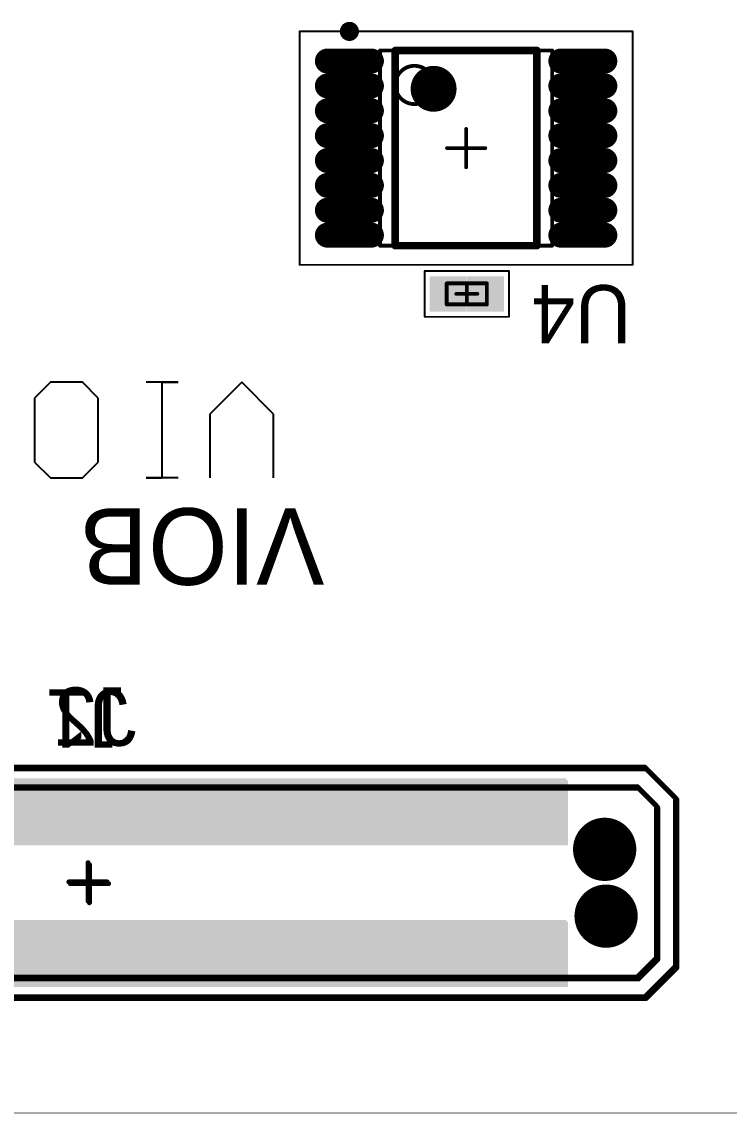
# Model space of a CAD drawing. Header units: millimetres. Extents: x -6 to 100, y 0 to 100.
# Drawn here: x 48.28 to 66.77, y 0 to 28.52 of the extents above; entities that cross this region are included whole.
import ezdxf

# ---------------------------------------------------------------- set-up
doc = ezdxf.new("R2010")
doc.units = ezdxf.units.MM
for name, color, linetype in [('BottomLayer', 5, 'Continuous'), ('BottomOverlay', 54, 'Continuous'), ('BottomPaste', 16, 'Continuous'), ('BottomSolder', 6, 'Continuous'), ('Mechanical1', 6, 'Continuous'), ('Mechanical13', 56, 'Continuous'), ('Mechanical15', 56, 'Continuous'), ('MultiLayer', 9, 'Continuous'), ('PadHoleLayer', 156, 'Continuous'), ('TopLayer', 1, 'Continuous'), ('TopOverlay', 2, 'Continuous'), ('TopPaste', 8, 'Continuous'), ('TopSolder', 216, 'Continuous')]:
    doc.layers.add(name, color=color, linetype=linetype)

# ---------------------------------------------------------------- blocks, each defined once
blk = doc.blocks.new('TSOP65P640X120_16M_4')
at = {"layer": 'Mechanical13', "const_width": 0.1}
for points in [[(-2.25, -2.55), (-2.25, 2.55)], [(-2.25, 2.55), (2.25, 2.55)], [(2.25, -2.55), (2.25, 2.55)], [(-2.25, -2.55), (2.25, -2.55)]]:
    blk.add_lwpolyline(points, dxfattribs=at)
at = {"layer": 'Mechanical13'}
for points, const_width in [([(-2.275, 2.55, 1), (-2.225, 2.55, 1)], 0.05), ([(-2.275, 2.55, 1), (-2.225, 2.55, 1)], 0.05), ([(2.225, 2.55, 1), (2.275, 2.55, 1)], 0.05), ([(2.225, 2.55, 1), (2.275, 2.55, 1)], 0.05), ([(-0.85, 1.65, 1), (-1.85, 1.65, 1)], 0.1), ([(-1.875, 1.65, 1), (-1.825, 1.65, 1)], 0.05), ([(-0.875, 1.65, 1), (-0.825, 1.65, 1)], 0.05), ([(-2.275, -2.55, 1), (-2.225, -2.55, 1)], 0.05), ([(-2.275, -2.55, 1), (-2.225, -2.55, 1)], 0.05), ([(2.225, -2.55, 1), (2.275, -2.55, 1)], 0.05), ([(2.225, -2.55, 1), (2.275, -2.55, 1)], 0.05)]:
    blk.add_lwpolyline(points, format="xyb", close=True, dxfattribs=dict(at, const_width=const_width))
at = {"layer": 'Mechanical15'}
for points, const_width in [([(-4.35, -3.05), (-4.35, 3.05)], 0.05), ([(-4.35, 3.05), (4.35, 3.05)], 0.05), ([(4.35, -3.05), (4.35, 3.05)], 0.05), ([(0, -0.5), (0, 0.5)], 0.1), ([(-0.5, 0), (0.5, 0)], 0.1), ([(-4.35, -3.05), (4.35, -3.05)], 0.05)]:
    blk.add_lwpolyline(points, dxfattribs=dict(at, const_width=const_width))
for points, const_width in [([(-4.362, 3.05, 1), (-4.337, 3.05, 1)], 0.025), ([(-4.362, 3.05, 1), (-4.337, 3.05, 1)], 0.025), ([(4.338, 3.05, 1), (4.363, 3.05, 1)], 0.025), ([(4.338, 3.05, 1), (4.363, 3.05, 1)], 0.025), ([(-0.025, 0.5, 1), (0.025, 0.5, 1)], 0.05), ([(-0.525, 0, 1), (-0.475, 0, 1)], 0.05), ([(0.475, 0, 1), (0.525, 0, 1)], 0.05), ([(-0.025, -0.5, 1), (0.025, -0.5, 1)], 0.05), ([(-4.362, -3.05, 1), (-4.337, -3.05, 1)], 0.025), ([(-4.362, -3.05, 1), (-4.337, -3.05, 1)], 0.025), ([(4.338, -3.05, 1), (4.363, -3.05, 1)], 0.025), ([(4.338, -3.05, 1), (4.363, -3.05, 1)], 0.025)]:
    blk.add_lwpolyline(points, format="xyb", close=True, dxfattribs=dict(at, const_width=const_width))
at = {"layer": 'TopLayer', "const_width": 0.45}
for points in [[(-3.625, 2.275), (-2.475, 2.275)], [(2.475, 2.275), (3.625, 2.275)], [(-3.625, 1.625), (-2.475, 1.625)], [(2.475, 1.625), (3.625, 1.625)], [(-3.625, 0.975), (-2.475, 0.975)], [(2.475, 0.975), (3.625, 0.975)], [(-3.625, 0.325), (-2.475, 0.325)], [(2.475, 0.325), (3.625, 0.325)], [(-3.625, -0.325), (-2.475, -0.325)], [(2.475, -0.325), (3.625, -0.325)], [(-3.625, -0.975), (-2.475, -0.975)], [(2.475, -0.975), (3.625, -0.975)], [(-3.625, -1.625), (-2.475, -1.625)], [(2.475, -1.625), (3.625, -1.625)], [(-3.625, -2.275), (-2.475, -2.275)], [(2.475, -2.275), (3.625, -2.275)]]:
    blk.add_lwpolyline(points, dxfattribs=at)
at = {"layer": 'TopLayer', "const_width": 0.225}
for points in [[(-3.737, 2.275, 1), (-3.512, 2.275, 1)], [(-2.587, 2.275, 1), (-2.362, 2.275, 1)], [(2.363, 2.275, 1), (2.588, 2.275, 1)], [(3.513, 2.275, 1), (3.738, 2.275, 1)], [(-3.737, 1.625, 1), (-3.512, 1.625, 1)], [(-2.587, 1.625, 1), (-2.362, 1.625, 1)], [(2.363, 1.625, 1), (2.588, 1.625, 1)], [(3.513, 1.625, 1), (3.738, 1.625, 1)], [(-3.737, 0.975, 1), (-3.512, 0.975, 1)], [(-2.587, 0.975, 1), (-2.362, 0.975, 1)], [(2.363, 0.975, 1), (2.588, 0.975, 1)], [(3.513, 0.975, 1), (3.738, 0.975, 1)], [(-3.737, 0.325, 1), (-3.512, 0.325, 1)], [(-2.587, 0.325, 1), (-2.362, 0.325, 1)], [(2.363, 0.325, 1), (2.588, 0.325, 1)], [(3.513, 0.325, 1), (3.738, 0.325, 1)], [(-3.737, -0.325, 1), (-3.512, -0.325, 1)], [(-2.587, -0.325, 1), (-2.362, -0.325, 1)], [(2.363, -0.325, 1), (2.588, -0.325, 1)], [(3.513, -0.325, 1), (3.738, -0.325, 1)], [(-3.737, -0.975, 1), (-3.512, -0.975, 1)], [(-2.587, -0.975, 1), (-2.362, -0.975, 1)], [(2.363, -0.975, 1), (2.588, -0.975, 1)], [(3.513, -0.975, 1), (3.738, -0.975, 1)], [(-3.737, -1.625, 1), (-3.512, -1.625, 1)], [(-2.587, -1.625, 1), (-2.362, -1.625, 1)], [(2.363, -1.625, 1), (2.588, -1.625, 1)], [(3.513, -1.625, 1), (3.738, -1.625, 1)], [(-3.737, -2.275, 1), (-3.512, -2.275, 1)], [(-2.587, -2.275, 1), (-2.362, -2.275, 1)], [(2.363, -2.275, 1), (2.588, -2.275, 1)], [(3.513, -2.275, 1), (3.738, -2.275, 1)]]:
    blk.add_lwpolyline(points, format="xyb", close=True, dxfattribs=at)
at = {"layer": 'TopOverlay'}
for points, const_width in [([(-2.925, 3.05, 1), (-3.175, 3.05, 1)], 0.25), ([(-3.237, 3.05, 1), (-3.113, 3.05, 1)], 0.125), ([(-2.987, 3.05, 1), (-2.862, 3.05, 1)], 0.125), ([(-1.9, 2.55, 1), (-1.8, 2.55, 1)], 0.1), ([(-1.9, 2.55, 1), (-1.8, 2.55, 1)], 0.1), ([(1.8, 2.55, 1), (1.9, 2.55, 1)], 0.1), ([(1.8, 2.55, 1), (1.9, 2.55, 1)], 0.1), ([(-0.55, 1.55, 1), (-1.15, 1.55, 1)], 0.6), ([(-1.3, 1.55, 1), (-1, 1.55, 1)], 0.3), ([(-0.7, 1.55, 1), (-0.4, 1.55, 1)], 0.3), ([(-1.9, -2.55, 1), (-1.8, -2.55, 1)], 0.1), ([(-1.9, -2.55, 1), (-1.8, -2.55, 1)], 0.1), ([(1.8, -2.55, 1), (1.9, -2.55, 1)], 0.1), ([(1.8, -2.55, 1), (1.9, -2.55, 1)], 0.1)]:
    blk.add_lwpolyline(points, format="xyb", close=True, dxfattribs=dict(at, const_width=const_width))
at = {"layer": 'TopOverlay', "const_width": 0.2}
for points in [[(-1.85, -2.55), (-1.85, 2.55)], [(-1.85, 2.55), (1.85, 2.55)], [(1.85, -2.55), (1.85, 2.55)], [(-1.85, -2.55), (1.85, -2.55)]]:
    blk.add_lwpolyline(points, dxfattribs=at)
at = {"layer": 'TopPaste', "const_width": 0.45}
for points in [[(-3.625, 2.275), (-2.475, 2.275)], [(2.475, 2.275), (3.625, 2.275)], [(-3.625, 1.625), (-2.475, 1.625)], [(2.475, 1.625), (3.625, 1.625)], [(-3.625, 0.975), (-2.475, 0.975)], [(2.475, 0.975), (3.625, 0.975)], [(-3.625, 0.325), (-2.475, 0.325)], [(2.475, 0.325), (3.625, 0.325)], [(-3.625, -0.325), (-2.475, -0.325)], [(2.475, -0.325), (3.625, -0.325)], [(-3.625, -0.975), (-2.475, -0.975)], [(2.475, -0.975), (3.625, -0.975)], [(-3.625, -1.625), (-2.475, -1.625)], [(2.475, -1.625), (3.625, -1.625)], [(-3.625, -2.275), (-2.475, -2.275)], [(2.475, -2.275), (3.625, -2.275)]]:
    blk.add_lwpolyline(points, dxfattribs=at)
at = {"layer": 'TopPaste', "const_width": 0.225}
for points in [[(-3.737, 2.275, 1), (-3.512, 2.275, 1)], [(-2.587, 2.275, 1), (-2.362, 2.275, 1)], [(2.363, 2.275, 1), (2.588, 2.275, 1)], [(3.513, 2.275, 1), (3.738, 2.275, 1)], [(-3.737, 1.625, 1), (-3.512, 1.625, 1)], [(-2.587, 1.625, 1), (-2.362, 1.625, 1)], [(2.363, 1.625, 1), (2.588, 1.625, 1)], [(3.513, 1.625, 1), (3.738, 1.625, 1)], [(-3.737, 0.975, 1), (-3.512, 0.975, 1)], [(-2.587, 0.975, 1), (-2.362, 0.975, 1)], [(2.363, 0.975, 1), (2.588, 0.975, 1)], [(3.513, 0.975, 1), (3.738, 0.975, 1)], [(-3.737, 0.325, 1), (-3.512, 0.325, 1)], [(-2.587, 0.325, 1), (-2.362, 0.325, 1)], [(2.363, 0.325, 1), (2.588, 0.325, 1)], [(3.513, 0.325, 1), (3.738, 0.325, 1)], [(-3.737, -0.325, 1), (-3.512, -0.325, 1)], [(-2.587, -0.325, 1), (-2.362, -0.325, 1)], [(2.363, -0.325, 1), (2.588, -0.325, 1)], [(3.513, -0.325, 1), (3.738, -0.325, 1)], [(-3.737, -0.975, 1), (-3.512, -0.975, 1)], [(-2.587, -0.975, 1), (-2.362, -0.975, 1)], [(2.363, -0.975, 1), (2.588, -0.975, 1)], [(3.513, -0.975, 1), (3.738, -0.975, 1)], [(-3.737, -1.625, 1), (-3.512, -1.625, 1)], [(-2.587, -1.625, 1), (-2.362, -1.625, 1)], [(2.363, -1.625, 1), (2.588, -1.625, 1)], [(3.513, -1.625, 1), (3.738, -1.625, 1)], [(-3.737, -2.275, 1), (-3.512, -2.275, 1)], [(-2.587, -2.275, 1), (-2.362, -2.275, 1)], [(2.363, -2.275, 1), (2.588, -2.275, 1)], [(3.513, -2.275, 1), (3.738, -2.275, 1)]]:
    blk.add_lwpolyline(points, format="xyb", close=True, dxfattribs=at)
at = {"layer": 'TopSolder', "const_width": 0.653}
for points in [[(-3.625, 2.275), (-2.475, 2.275)], [(2.475, 2.275), (3.625, 2.275)], [(-3.625, 1.625), (-2.475, 1.625)], [(2.475, 1.625), (3.625, 1.625)], [(-3.625, 0.975), (-2.475, 0.975)], [(2.475, 0.975), (3.625, 0.975)], [(-3.625, 0.325), (-2.475, 0.325)], [(2.475, 0.325), (3.625, 0.325)], [(-3.625, -0.325), (-2.475, -0.325)], [(2.475, -0.325), (3.625, -0.325)], [(-3.625, -0.975), (-2.475, -0.975)], [(2.475, -0.975), (3.625, -0.975)], [(-3.625, -1.625), (-2.475, -1.625)], [(2.475, -1.625), (3.625, -1.625)], [(-3.625, -2.275), (-2.475, -2.275)], [(2.475, -2.275), (3.625, -2.275)]]:
    blk.add_lwpolyline(points, dxfattribs=at)
at = {"layer": 'TopSolder', "const_width": 0.327}
for points in [[(-3.788, 2.275, 1), (-3.462, 2.275, 1)], [(-2.638, 2.275, 1), (-2.312, 2.275, 1)], [(2.312, 2.275, 1), (2.638, 2.275, 1)], [(3.462, 2.275, 1), (3.788, 2.275, 1)], [(-3.788, 1.625, 1), (-3.462, 1.625, 1)], [(-2.638, 1.625, 1), (-2.312, 1.625, 1)], [(2.312, 1.625, 1), (2.638, 1.625, 1)], [(3.462, 1.625, 1), (3.788, 1.625, 1)], [(-3.788, 0.975, 1), (-3.462, 0.975, 1)], [(-2.638, 0.975, 1), (-2.312, 0.975, 1)], [(2.312, 0.975, 1), (2.638, 0.975, 1)], [(3.462, 0.975, 1), (3.788, 0.975, 1)], [(-3.788, 0.325, 1), (-3.462, 0.325, 1)], [(-2.638, 0.325, 1), (-2.312, 0.325, 1)], [(2.312, 0.325, 1), (2.638, 0.325, 1)], [(3.462, 0.325, 1), (3.788, 0.325, 1)], [(-3.788, -0.325, 1), (-3.462, -0.325, 1)], [(-2.638, -0.325, 1), (-2.312, -0.325, 1)], [(2.312, -0.325, 1), (2.638, -0.325, 1)], [(3.462, -0.325, 1), (3.788, -0.325, 1)], [(-3.788, -0.975, 1), (-3.462, -0.975, 1)], [(-2.638, -0.975, 1), (-2.312, -0.975, 1)], [(2.312, -0.975, 1), (2.638, -0.975, 1)], [(3.462, -0.975, 1), (3.788, -0.975, 1)], [(-3.788, -1.625, 1), (-3.462, -1.625, 1)], [(-2.638, -1.625, 1), (-2.312, -1.625, 1)], [(2.312, -1.625, 1), (2.638, -1.625, 1)], [(3.462, -1.625, 1), (3.788, -1.625, 1)], [(-3.788, -2.275, 1), (-3.462, -2.275, 1)], [(-2.638, -2.275, 1), (-2.312, -2.275, 1)], [(2.312, -2.275, 1), (2.638, -2.275, 1)], [(3.462, -2.275, 1), (3.788, -2.275, 1)]]:
    blk.add_lwpolyline(points, format="xyb", close=True, dxfattribs=at)
blk = doc.blocks.new('LSHM_150_06_0_L_DV_A_N_K_TR_B_56')
at = {"layer": 'BottomLayer', "const_width": 0.725}
blk.add_lwpolyline([(-13.862, 0.85, 1), (-13.138, 0.85, 1)], format="xyb", close=True, dxfattribs=at)
at = {"layer": 'BottomLayer'}
for points in [[(-12.4, 1.1), (-12.1, 1.1), (-12.4, 2.6), (-12.1, 2.6)], [(-11.9, 1.1), (-11.6, 1.1), (-11.9, 2.6), (-11.6, 2.6)], [(-11.4, 1.1), (-11.1, 1.1), (-11.4, 2.6), (-11.1, 2.6)], [(-10.9, 1.1), (-10.6, 1.1), (-10.9, 2.6), (-10.6, 2.6)], [(-10.4, 1.1), (-10.1, 1.1), (-10.4, 2.6), (-10.1, 2.6)], [(-9.9, 1.1), (-9.6, 1.1), (-9.9, 2.6), (-9.6, 2.6)], [(-9.4, 1.1), (-9.1, 1.1), (-9.4, 2.6), (-9.1, 2.6)], [(-8.9, 1.1), (-8.6, 1.1), (-8.9, 2.6), (-8.6, 2.6)], [(-8.4, 1.1), (-8.1, 1.1), (-8.4, 2.6), (-8.1, 2.6)], [(-7.9, 1.1), (-7.6, 1.1), (-7.9, 2.6), (-7.6, 2.6)], [(-7.4, 1.1), (-7.1, 1.1), (-7.4, 2.6), (-7.1, 2.6)], [(-6.9, 1.1), (-6.6, 1.1), (-6.9, 2.6), (-6.6, 2.6)], [(-6.4, 1.1), (-6.1, 1.1), (-6.4, 2.6), (-6.1, 2.6)], [(-5.9, 1.1), (-5.6, 1.1), (-5.9, 2.6), (-5.6, 2.6)], [(-5.4, 1.1), (-5.1, 1.1), (-5.4, 2.6), (-5.1, 2.6)], [(-4.9, 1.1), (-4.6, 1.1), (-4.9, 2.6), (-4.6, 2.6)], [(-4.4, 1.1), (-4.1, 1.1), (-4.4, 2.6), (-4.1, 2.6)], [(-3.9, 1.1), (-3.6, 1.1), (-3.9, 2.6), (-3.6, 2.6)], [(-3.4, 1.1), (-3.1, 1.1), (-3.4, 2.6), (-3.1, 2.6)], [(-2.9, 1.1), (-2.6, 1.1), (-2.9, 2.6), (-2.6, 2.6)], [(-2.4, 1.1), (-2.1, 1.1), (-2.4, 2.6), (-2.1, 2.6)], [(-1.9, 1.1), (-1.6, 1.1), (-1.9, 2.6), (-1.6, 2.6)], [(-1.4, 1.1), (-1.1, 1.1), (-1.4, 2.6), (-1.1, 2.6)], [(-0.9, 1.1), (-0.6, 1.1), (-0.9, 2.6), (-0.6, 2.6)], [(-0.4, 1.1), (-0.1, 1.1), (-0.4, 2.6), (-0.1, 2.6)], [(0.1, 1.1), (0.4, 1.1), (0.1, 2.6), (0.4, 2.6)], [(0.6, 1.1), (0.9, 1.1), (0.6, 2.6), (0.9, 2.6)], [(1.1, 1.1), (1.4, 1.1), (1.1, 2.6), (1.4, 2.6)], [(1.6, 1.1), (1.9, 1.1), (1.6, 2.6), (1.9, 2.6)], [(-12.4, -2.6), (-12.1, -2.6), (-12.4, -1.1), (-12.1, -1.1)], [(-11.9, -2.6), (-11.6, -2.6), (-11.9, -1.1), (-11.6, -1.1)], [(-11.4, -2.6), (-11.1, -2.6), (-11.4, -1.1), (-11.1, -1.1)], [(-10.9, -2.6), (-10.6, -2.6), (-10.9, -1.1), (-10.6, -1.1)], [(-10.4, -2.6), (-10.1, -2.6), (-10.4, -1.1), (-10.1, -1.1)], [(-9.9, -2.6), (-9.6, -2.6), (-9.9, -1.1), (-9.6, -1.1)], [(-9.4, -2.6), (-9.1, -2.6), (-9.4, -1.1), (-9.1, -1.1)], [(-8.9, -2.6), (-8.6, -2.6), (-8.9, -1.1), (-8.6, -1.1)], [(-8.4, -2.6), (-8.1, -2.6), (-8.4, -1.1), (-8.1, -1.1)], [(-7.9, -2.6), (-7.6, -2.6), (-7.9, -1.1), (-7.6, -1.1)], [(-7.4, -2.6), (-7.1, -2.6), (-7.4, -1.1), (-7.1, -1.1)], [(-6.9, -2.6), (-6.6, -2.6), (-6.9, -1.1), (-6.6, -1.1)], [(-6.4, -2.6), (-6.1, -2.6), (-6.4, -1.1), (-6.1, -1.1)], [(-5.9, -2.6), (-5.6, -2.6), (-5.9, -1.1), (-5.6, -1.1)], [(-5.4, -2.6), (-5.1, -2.6), (-5.4, -1.1), (-5.1, -1.1)], [(-4.9, -2.6), (-4.6, -2.6), (-4.9, -1.1), (-4.6, -1.1)], [(-4.4, -2.6), (-4.1, -2.6), (-4.4, -1.1), (-4.1, -1.1)], [(-3.9, -2.6), (-3.6, -2.6), (-3.9, -1.1), (-3.6, -1.1)], [(-3.4, -2.6), (-3.1, -2.6), (-3.4, -1.1), (-3.1, -1.1)], [(-2.9, -2.6), (-2.6, -2.6), (-2.9, -1.1), (-2.6, -1.1)], [(-2.4, -2.6), (-2.1, -2.6), (-2.4, -1.1), (-2.1, -1.1)], [(-1.9, -2.6), (-1.6, -2.6), (-1.9, -1.1), (-1.6, -1.1)], [(-1.4, -2.6), (-1.1, -2.6), (-1.4, -1.1), (-1.1, -1.1)], [(-0.9, -2.6), (-0.6, -2.6), (-0.9, -1.1), (-0.6, -1.1)], [(-0.4, -2.6), (-0.1, -2.6), (-0.4, -1.1), (-0.1, -1.1)], [(0.1, -2.6), (0.4, -2.6), (0.1, -1.1), (0.4, -1.1)], [(0.6, -2.6), (0.9, -2.6), (0.6, -1.1), (0.9, -1.1)], [(1.1, -2.6), (1.4, -2.6), (1.1, -1.1), (1.4, -1.1)], [(1.6, -2.6), (1.9, -2.6), (1.6, -1.1), (1.9, -1.1)]]:
    blk.add_solid(points, dxfattribs=at)
at = {"layer": 'BottomOverlay', "const_width": 0.127}
for points in [[(-14.55, 3), (-15.35, 2.2)], [(14.55, 3), (-14.55, 3)], [(-15.35, 2.2), (-15.35, -2.2)], [(-14.55, -3), (-15.35, -2.2)], [(14.55, -3), (-14.55, -3)]]:
    blk.add_lwpolyline(points, dxfattribs=at)
at = {"layer": 'BottomOverlay', "const_width": 0.0635}
for points in [[(-14.582, 3, 1), (-14.518, 3, 1)], [(-14.582, 3, 1), (-14.518, 3, 1)], [(-15.382, 2.2, 1), (-15.318, 2.2, 1)], [(-15.382, 2.2, 1), (-15.318, 2.2, 1)], [(-15.382, -2.2, 1), (-15.318, -2.2, 1)], [(-15.382, -2.2, 1), (-15.318, -2.2, 1)], [(-14.582, -3, 1), (-14.518, -3, 1)], [(-14.582, -3, 1), (-14.518, -3, 1)]]:
    blk.add_lwpolyline(points, format="xyb", close=True, dxfattribs=at)
at = {"layer": 'BottomPaste'}
for points in [[(-12.4, 1.1), (-12.1, 1.1), (-12.4, 2.6), (-12.1, 2.6)], [(-11.9, 1.1), (-11.6, 1.1), (-11.9, 2.6), (-11.6, 2.6)], [(-11.4, 1.1), (-11.1, 1.1), (-11.4, 2.6), (-11.1, 2.6)], [(-10.9, 1.1), (-10.6, 1.1), (-10.9, 2.6), (-10.6, 2.6)], [(-10.4, 1.1), (-10.1, 1.1), (-10.4, 2.6), (-10.1, 2.6)], [(-9.9, 1.1), (-9.6, 1.1), (-9.9, 2.6), (-9.6, 2.6)], [(-9.4, 1.1), (-9.1, 1.1), (-9.4, 2.6), (-9.1, 2.6)], [(-8.9, 1.1), (-8.6, 1.1), (-8.9, 2.6), (-8.6, 2.6)], [(-8.4, 1.1), (-8.1, 1.1), (-8.4, 2.6), (-8.1, 2.6)], [(-7.9, 1.1), (-7.6, 1.1), (-7.9, 2.6), (-7.6, 2.6)], [(-7.4, 1.1), (-7.1, 1.1), (-7.4, 2.6), (-7.1, 2.6)], [(-6.9, 1.1), (-6.6, 1.1), (-6.9, 2.6), (-6.6, 2.6)], [(-6.4, 1.1), (-6.1, 1.1), (-6.4, 2.6), (-6.1, 2.6)], [(-5.9, 1.1), (-5.6, 1.1), (-5.9, 2.6), (-5.6, 2.6)], [(-5.4, 1.1), (-5.1, 1.1), (-5.4, 2.6), (-5.1, 2.6)], [(-4.9, 1.1), (-4.6, 1.1), (-4.9, 2.6), (-4.6, 2.6)], [(-4.4, 1.1), (-4.1, 1.1), (-4.4, 2.6), (-4.1, 2.6)], [(-3.9, 1.1), (-3.6, 1.1), (-3.9, 2.6), (-3.6, 2.6)], [(-3.4, 1.1), (-3.1, 1.1), (-3.4, 2.6), (-3.1, 2.6)], [(-2.9, 1.1), (-2.6, 1.1), (-2.9, 2.6), (-2.6, 2.6)], [(-2.4, 1.1), (-2.1, 1.1), (-2.4, 2.6), (-2.1, 2.6)], [(-1.9, 1.1), (-1.6, 1.1), (-1.9, 2.6), (-1.6, 2.6)], [(-1.4, 1.1), (-1.1, 1.1), (-1.4, 2.6), (-1.1, 2.6)], [(-0.9, 1.1), (-0.6, 1.1), (-0.9, 2.6), (-0.6, 2.6)], [(-0.4, 1.1), (-0.1, 1.1), (-0.4, 2.6), (-0.1, 2.6)], [(0.1, 1.1), (0.4, 1.1), (0.1, 2.6), (0.4, 2.6)], [(0.6, 1.1), (0.9, 1.1), (0.6, 2.6), (0.9, 2.6)], [(1.1, 1.1), (1.4, 1.1), (1.1, 2.6), (1.4, 2.6)], [(1.6, 1.1), (1.9, 1.1), (1.6, 2.6), (1.9, 2.6)], [(-12.4, -2.6), (-12.1, -2.6), (-12.4, -1.1), (-12.1, -1.1)], [(-11.9, -2.6), (-11.6, -2.6), (-11.9, -1.1), (-11.6, -1.1)], [(-11.4, -2.6), (-11.1, -2.6), (-11.4, -1.1), (-11.1, -1.1)], [(-10.9, -2.6), (-10.6, -2.6), (-10.9, -1.1), (-10.6, -1.1)], [(-10.4, -2.6), (-10.1, -2.6), (-10.4, -1.1), (-10.1, -1.1)], [(-9.9, -2.6), (-9.6, -2.6), (-9.9, -1.1), (-9.6, -1.1)], [(-9.4, -2.6), (-9.1, -2.6), (-9.4, -1.1), (-9.1, -1.1)], [(-8.9, -2.6), (-8.6, -2.6), (-8.9, -1.1), (-8.6, -1.1)], [(-8.4, -2.6), (-8.1, -2.6), (-8.4, -1.1), (-8.1, -1.1)], [(-7.9, -2.6), (-7.6, -2.6), (-7.9, -1.1), (-7.6, -1.1)], [(-7.4, -2.6), (-7.1, -2.6), (-7.4, -1.1), (-7.1, -1.1)], [(-6.9, -2.6), (-6.6, -2.6), (-6.9, -1.1), (-6.6, -1.1)], [(-6.4, -2.6), (-6.1, -2.6), (-6.4, -1.1), (-6.1, -1.1)], [(-5.9, -2.6), (-5.6, -2.6), (-5.9, -1.1), (-5.6, -1.1)], [(-5.4, -2.6), (-5.1, -2.6), (-5.4, -1.1), (-5.1, -1.1)], [(-4.9, -2.6), (-4.6, -2.6), (-4.9, -1.1), (-4.6, -1.1)], [(-4.4, -2.6), (-4.1, -2.6), (-4.4, -1.1), (-4.1, -1.1)], [(-3.9, -2.6), (-3.6, -2.6), (-3.9, -1.1), (-3.6, -1.1)], [(-3.4, -2.6), (-3.1, -2.6), (-3.4, -1.1), (-3.1, -1.1)], [(-2.9, -2.6), (-2.6, -2.6), (-2.9, -1.1), (-2.6, -1.1)], [(-2.4, -2.6), (-2.1, -2.6), (-2.4, -1.1), (-2.1, -1.1)], [(-1.9, -2.6), (-1.6, -2.6), (-1.9, -1.1), (-1.6, -1.1)], [(-1.4, -2.6), (-1.1, -2.6), (-1.4, -1.1), (-1.1, -1.1)], [(-0.9, -2.6), (-0.6, -2.6), (-0.9, -1.1), (-0.6, -1.1)], [(-0.4, -2.6), (-0.1, -2.6), (-0.4, -1.1), (-0.1, -1.1)], [(0.1, -2.6), (0.4, -2.6), (0.1, -1.1), (0.4, -1.1)], [(0.6, -2.6), (0.9, -2.6), (0.6, -1.1), (0.9, -1.1)], [(1.1, -2.6), (1.4, -2.6), (1.1, -1.1), (1.4, -1.1)], [(1.6, -2.6), (1.9, -2.6), (1.6, -1.1), (1.9, -1.1)]]:
    blk.add_solid(points, dxfattribs=at)
at = {"layer": 'BottomSolder', "const_width": 0.827}
blk.add_lwpolyline([(-13.913, 0.85, 1), (-13.087, 0.85, 1)], format="xyb", close=True, dxfattribs=at)
at = {"layer": 'BottomSolder'}
for points in [[(-12.502, 0.998), (-11.998, 0.998), (-12.502, 2.702), (-11.998, 2.702)], [(-12.002, 0.998), (-11.498, 0.998), (-12.002, 2.702), (-11.498, 2.702)], [(-11.502, 0.998), (-10.998, 0.998), (-11.502, 2.702), (-10.998, 2.702)], [(-11.002, 0.998), (-10.498, 0.998), (-11.002, 2.702), (-10.498, 2.702)], [(-10.502, 0.998), (-9.998, 0.998), (-10.502, 2.702), (-9.998, 2.702)], [(-10.002, 0.998), (-9.498, 0.998), (-10.002, 2.702), (-9.498, 2.702)], [(-9.502, 0.998), (-8.998, 0.998), (-9.502, 2.702), (-8.998, 2.702)], [(-9.002, 0.998), (-8.498, 0.998), (-9.002, 2.702), (-8.498, 2.702)], [(-8.502, 0.998), (-7.998, 0.998), (-8.502, 2.702), (-7.998, 2.702)], [(-8.002, 0.998), (-7.498, 0.998), (-8.002, 2.702), (-7.498, 2.702)], [(-7.502, 0.998), (-6.998, 0.998), (-7.502, 2.702), (-6.998, 2.702)], [(-7.002, 0.998), (-6.498, 0.998), (-7.002, 2.702), (-6.498, 2.702)], [(-6.502, 0.998), (-5.998, 0.998), (-6.502, 2.702), (-5.998, 2.702)], [(-6.002, 0.998), (-5.498, 0.998), (-6.002, 2.702), (-5.498, 2.702)], [(-5.502, 0.998), (-4.998, 0.998), (-5.502, 2.702), (-4.998, 2.702)], [(-5.002, 0.998), (-4.498, 0.998), (-5.002, 2.702), (-4.498, 2.702)], [(-4.502, 0.998), (-3.998, 0.998), (-4.502, 2.702), (-3.998, 2.702)], [(-4.002, 0.998), (-3.498, 0.998), (-4.002, 2.702), (-3.498, 2.702)], [(-3.502, 0.998), (-2.998, 0.998), (-3.502, 2.702), (-2.998, 2.702)], [(-3.002, 0.998), (-2.498, 0.998), (-3.002, 2.702), (-2.498, 2.702)], [(-2.502, 0.998), (-1.998, 0.998), (-2.502, 2.702), (-1.998, 2.702)], [(-2.002, 0.998), (-1.498, 0.998), (-2.002, 2.702), (-1.498, 2.702)], [(-1.502, 0.998), (-0.998, 0.998), (-1.502, 2.702), (-0.998, 2.702)], [(-1.002, 0.998), (-0.498, 0.998), (-1.002, 2.702), (-0.498, 2.702)], [(-0.502, 0.998), (0.002, 0.998), (-0.502, 2.702), (0.002, 2.702)], [(-0.002, 0.998), (0.502, 0.998), (-0.002, 2.702), (0.502, 2.702)], [(0.498, 0.998), (1.002, 0.998), (0.498, 2.702), (1.002, 2.702)], [(0.998, 0.998), (1.502, 0.998), (0.998, 2.702), (1.502, 2.702)], [(1.498, 0.998), (2.002, 0.998), (1.498, 2.702), (2.002, 2.702)], [(-12.502, -2.702), (-11.998, -2.702), (-12.502, -0.998), (-11.998, -0.998)], [(-12.002, -2.702), (-11.498, -2.702), (-12.002, -0.998), (-11.498, -0.998)], [(-11.502, -2.702), (-10.998, -2.702), (-11.502, -0.998), (-10.998, -0.998)], [(-11.002, -2.702), (-10.498, -2.702), (-11.002, -0.998), (-10.498, -0.998)], [(-10.502, -2.702), (-9.998, -2.702), (-10.502, -0.998), (-9.998, -0.998)], [(-10.002, -2.702), (-9.498, -2.702), (-10.002, -0.998), (-9.498, -0.998)], [(-9.502, -2.702), (-8.998, -2.702), (-9.502, -0.998), (-8.998, -0.998)], [(-9.002, -2.702), (-8.498, -2.702), (-9.002, -0.998), (-8.498, -0.998)], [(-8.502, -2.702), (-7.998, -2.702), (-8.502, -0.998), (-7.998, -0.998)], [(-8.002, -2.702), (-7.498, -2.702), (-8.002, -0.998), (-7.498, -0.998)], [(-7.502, -2.702), (-6.998, -2.702), (-7.502, -0.998), (-6.998, -0.998)], [(-7.002, -2.702), (-6.498, -2.702), (-7.002, -0.998), (-6.498, -0.998)], [(-6.502, -2.702), (-5.998, -2.702), (-6.502, -0.998), (-5.998, -0.998)], [(-6.002, -2.702), (-5.498, -2.702), (-6.002, -0.998), (-5.498, -0.998)], [(-5.502, -2.702), (-4.998, -2.702), (-5.502, -0.998), (-4.998, -0.998)], [(-5.002, -2.702), (-4.498, -2.702), (-5.002, -0.998), (-4.498, -0.998)], [(-4.502, -2.702), (-3.998, -2.702), (-4.502, -0.998), (-3.998, -0.998)], [(-4.002, -2.702), (-3.498, -2.702), (-4.002, -0.998), (-3.498, -0.998)], [(-3.502, -2.702), (-2.998, -2.702), (-3.502, -0.998), (-2.998, -0.998)], [(-3.002, -2.702), (-2.498, -2.702), (-3.002, -0.998), (-2.498, -0.998)], [(-2.502, -2.702), (-1.998, -2.702), (-2.502, -0.998), (-1.998, -0.998)], [(-2.002, -2.702), (-1.498, -2.702), (-2.002, -0.998), (-1.498, -0.998)], [(-1.502, -2.702), (-0.998, -2.702), (-1.502, -0.998), (-0.998, -0.998)], [(-1.002, -2.702), (-0.498, -2.702), (-1.002, -0.998), (-0.498, -0.998)], [(-0.502, -2.702), (0.002, -2.702), (-0.502, -0.998), (0.002, -0.998)], [(-0.002, -2.702), (0.502, -2.702), (-0.002, -0.998), (0.502, -0.998)], [(0.498, -2.702), (1.002, -2.702), (0.498, -0.998), (1.002, -0.998)], [(0.998, -2.702), (1.502, -2.702), (0.998, -0.998), (1.502, -0.998)], [(1.498, -2.702), (2.002, -2.702), (1.498, -0.998), (2.002, -0.998)]]:
    blk.add_solid(points, dxfattribs=at)
at = {"layer": 'Mechanical13', "const_width": 0.127}
for points in [[(-14.35, 2.49), (-14.85, 1.99)], [(14.35, 2.49), (-14.35, 2.49)], [(-14.85, 1.99), (-14.85, -1.99)], [(-14.35, -2.49), (-14.85, -1.99)], [(14.35, -2.49), (-14.35, -2.49)]]:
    blk.add_lwpolyline(points, dxfattribs=at)
at = {"layer": 'Mechanical13', "const_width": 0.0635}
for points in [[(-14.382, 2.49, 1), (-14.318, 2.49, 1)], [(-14.382, 2.49, 1), (-14.318, 2.49, 1)], [(-14.882, 1.99, 1), (-14.818, 1.99, 1)], [(-14.882, 1.99, 1), (-14.818, 1.99, 1)], [(-14.882, -1.99, 1), (-14.818, -1.99, 1)], [(-14.882, -1.99, 1), (-14.818, -1.99, 1)], [(-14.382, -2.49, 1), (-14.318, -2.49, 1)], [(-14.382, -2.49, 1), (-14.318, -2.49, 1)]]:
    blk.add_lwpolyline(points, format="xyb", close=True, dxfattribs=at)
at = {"layer": 'Mechanical15', "const_width": 0.127}
for points in [[(-14.35, 2.49), (-14.85, 1.99)], [(14.35, 2.49), (-14.35, 2.49)], [(-14.85, 1.99), (-14.85, -1.99)], [(0, 0.5), (0, -0.5)], [(0.5, 0), (-0.5, 0)], [(-14.35, -2.49), (-14.85, -1.99)], [(14.35, -2.49), (-14.35, -2.49)]]:
    blk.add_lwpolyline(points, dxfattribs=at)
at = {"layer": 'Mechanical15', "const_width": 0.0635}
for points in [[(-14.382, 2.49, 1), (-14.318, 2.49, 1)], [(-14.382, 2.49, 1), (-14.318, 2.49, 1)], [(-14.882, 1.99, 1), (-14.818, 1.99, 1)], [(-14.882, 1.99, 1), (-14.818, 1.99, 1)], [(-0.032, 0.5, 1), (0.032, 0.5, 1)], [(-0.532, 0, 1), (-0.468, 0, 1)], [(0.468, 0, 1), (0.532, 0, 1)], [(-0.032, -0.5, 1), (0.032, -0.5, 1)], [(-14.882, -1.99, 1), (-14.818, -1.99, 1)], [(-14.882, -1.99, 1), (-14.818, -1.99, 1)], [(-14.382, -2.49, 1), (-14.318, -2.49, 1)], [(-14.382, -2.49, 1), (-14.318, -2.49, 1)]]:
    blk.add_lwpolyline(points, format="xyb", close=True, dxfattribs=at)
at = {"layer": 'MultiLayer', "const_width": 0.725}
blk.add_lwpolyline([(-13.862, 0.85, 1), (-13.138, 0.85, 1)], format="xyb", close=True, dxfattribs=at)
at = {"layer": 'PadHoleLayer', "const_width": 0.725}
blk.add_lwpolyline([(-13.862, 0.85, 1), (-13.138, 0.85, 1)], format="xyb", close=True, dxfattribs=at)
at = {"layer": 'TopLayer', "const_width": 0.725}
blk.add_lwpolyline([(-13.862, 0.85, 1), (-13.138, 0.85, 1)], format="xyb", close=True, dxfattribs=at)
at = {"layer": 'TopSolder', "const_width": 0.827}
blk.add_lwpolyline([(-13.913, 0.85, 1), (-13.087, 0.85, 1)], format="xyb", close=True, dxfattribs=at)
blk = doc.blocks.new('LSHM_150_06_0_L_DV_A_N_K_TR_62')
at = {"layer": 'BottomLayer', "const_width": 0.725}
blk.add_lwpolyline([(-13.862, -0.85, 1), (-13.138, -0.85, 1)], format="xyb", close=True, dxfattribs=at)
at = {"layer": 'BottomSolder', "const_width": 0.827}
blk.add_lwpolyline([(-13.913, -0.85, 1), (-13.087, -0.85, 1)], format="xyb", close=True, dxfattribs=at)
at = {"layer": 'Mechanical13', "const_width": 0.127}
for points in [[(-14.35, 2.49), (-14.85, 1.99)], [(14.35, 2.49), (-14.35, 2.49)], [(-14.85, 1.99), (-14.85, -1.99)], [(-14.35, -2.49), (-14.85, -1.99)], [(14.35, -2.49), (-14.35, -2.49)]]:
    blk.add_lwpolyline(points, dxfattribs=at)
at = {"layer": 'Mechanical13', "const_width": 0.0635}
for points in [[(-14.382, 2.49, 1), (-14.318, 2.49, 1)], [(-14.382, 2.49, 1), (-14.318, 2.49, 1)], [(-14.882, 1.99, 1), (-14.818, 1.99, 1)], [(-14.882, 1.99, 1), (-14.818, 1.99, 1)], [(-14.882, -1.99, 1), (-14.818, -1.99, 1)], [(-14.882, -1.99, 1), (-14.818, -1.99, 1)], [(-14.382, -2.49, 1), (-14.318, -2.49, 1)], [(-14.382, -2.49, 1), (-14.318, -2.49, 1)]]:
    blk.add_lwpolyline(points, format="xyb", close=True, dxfattribs=at)
at = {"layer": 'Mechanical15', "const_width": 0.127}
for points in [[(-14.35, 2.49), (-14.85, 1.99)], [(14.35, 2.49), (-14.35, 2.49)], [(-14.85, 1.99), (-14.85, -1.99)], [(0, 0.5), (0, -0.5)], [(0.5, 0), (-0.5, 0)], [(-14.35, -2.49), (-14.85, -1.99)], [(14.35, -2.49), (-14.35, -2.49)]]:
    blk.add_lwpolyline(points, dxfattribs=at)
at = {"layer": 'Mechanical15', "const_width": 0.0635}
for points in [[(-14.382, 2.49, 1), (-14.318, 2.49, 1)], [(-14.382, 2.49, 1), (-14.318, 2.49, 1)], [(-14.882, 1.99, 1), (-14.818, 1.99, 1)], [(-14.882, 1.99, 1), (-14.818, 1.99, 1)], [(-0.032, 0.5, 1), (0.032, 0.5, 1)], [(-0.532, 0, 1), (-0.468, 0, 1)], [(0.468, 0, 1), (0.532, 0, 1)], [(-0.032, -0.5, 1), (0.032, -0.5, 1)], [(-14.882, -1.99, 1), (-14.818, -1.99, 1)], [(-14.882, -1.99, 1), (-14.818, -1.99, 1)], [(-14.382, -2.49, 1), (-14.318, -2.49, 1)], [(-14.382, -2.49, 1), (-14.318, -2.49, 1)]]:
    blk.add_lwpolyline(points, format="xyb", close=True, dxfattribs=at)
at = {"layer": 'MultiLayer', "const_width": 0.725}
blk.add_lwpolyline([(-13.862, -0.85, 1), (-13.138, -0.85, 1)], format="xyb", close=True, dxfattribs=at)
at = {"layer": 'PadHoleLayer', "const_width": 0.725}
blk.add_lwpolyline([(-13.862, -0.85, 1), (-13.138, -0.85, 1)], format="xyb", close=True, dxfattribs=at)
at = {"layer": 'TopLayer', "const_width": 0.725}
blk.add_lwpolyline([(-13.862, -0.85, 1), (-13.138, -0.85, 1)], format="xyb", close=True, dxfattribs=at)
at = {"layer": 'TopLayer'}
for points in [[(-12.4, 1.1), (-12.1, 1.1), (-12.4, 2.6), (-12.1, 2.6)], [(-11.9, 1.1), (-11.6, 1.1), (-11.9, 2.6), (-11.6, 2.6)], [(-11.4, 1.1), (-11.1, 1.1), (-11.4, 2.6), (-11.1, 2.6)], [(-10.9, 1.1), (-10.6, 1.1), (-10.9, 2.6), (-10.6, 2.6)], [(-10.4, 1.1), (-10.1, 1.1), (-10.4, 2.6), (-10.1, 2.6)], [(-9.9, 1.1), (-9.6, 1.1), (-9.9, 2.6), (-9.6, 2.6)], [(-9.4, 1.1), (-9.1, 1.1), (-9.4, 2.6), (-9.1, 2.6)], [(-8.9, 1.1), (-8.6, 1.1), (-8.9, 2.6), (-8.6, 2.6)], [(-8.4, 1.1), (-8.1, 1.1), (-8.4, 2.6), (-8.1, 2.6)], [(-7.9, 1.1), (-7.6, 1.1), (-7.9, 2.6), (-7.6, 2.6)], [(-7.4, 1.1), (-7.1, 1.1), (-7.4, 2.6), (-7.1, 2.6)], [(-6.9, 1.1), (-6.6, 1.1), (-6.9, 2.6), (-6.6, 2.6)], [(-6.4, 1.1), (-6.1, 1.1), (-6.4, 2.6), (-6.1, 2.6)], [(-5.9, 1.1), (-5.6, 1.1), (-5.9, 2.6), (-5.6, 2.6)], [(-5.4, 1.1), (-5.1, 1.1), (-5.4, 2.6), (-5.1, 2.6)], [(-4.9, 1.1), (-4.6, 1.1), (-4.9, 2.6), (-4.6, 2.6)], [(-4.4, 1.1), (-4.1, 1.1), (-4.4, 2.6), (-4.1, 2.6)], [(-3.9, 1.1), (-3.6, 1.1), (-3.9, 2.6), (-3.6, 2.6)], [(-3.4, 1.1), (-3.1, 1.1), (-3.4, 2.6), (-3.1, 2.6)], [(-2.9, 1.1), (-2.6, 1.1), (-2.9, 2.6), (-2.6, 2.6)], [(-2.4, 1.1), (-2.1, 1.1), (-2.4, 2.6), (-2.1, 2.6)], [(-1.9, 1.1), (-1.6, 1.1), (-1.9, 2.6), (-1.6, 2.6)], [(-1.4, 1.1), (-1.1, 1.1), (-1.4, 2.6), (-1.1, 2.6)], [(-0.9, 1.1), (-0.6, 1.1), (-0.9, 2.6), (-0.6, 2.6)], [(-0.4, 1.1), (-0.1, 1.1), (-0.4, 2.6), (-0.1, 2.6)], [(0.1, 1.1), (0.4, 1.1), (0.1, 2.6), (0.4, 2.6)], [(0.6, 1.1), (0.9, 1.1), (0.6, 2.6), (0.9, 2.6)], [(1.1, 1.1), (1.4, 1.1), (1.1, 2.6), (1.4, 2.6)], [(1.6, 1.1), (1.9, 1.1), (1.6, 2.6), (1.9, 2.6)], [(-12.4, -2.6), (-12.1, -2.6), (-12.4, -1.1), (-12.1, -1.1)], [(-11.9, -2.6), (-11.6, -2.6), (-11.9, -1.1), (-11.6, -1.1)], [(-11.4, -2.6), (-11.1, -2.6), (-11.4, -1.1), (-11.1, -1.1)], [(-10.9, -2.6), (-10.6, -2.6), (-10.9, -1.1), (-10.6, -1.1)], [(-10.4, -2.6), (-10.1, -2.6), (-10.4, -1.1), (-10.1, -1.1)], [(-9.9, -2.6), (-9.6, -2.6), (-9.9, -1.1), (-9.6, -1.1)], [(-9.4, -2.6), (-9.1, -2.6), (-9.4, -1.1), (-9.1, -1.1)], [(-8.9, -2.6), (-8.6, -2.6), (-8.9, -1.1), (-8.6, -1.1)], [(-8.4, -2.6), (-8.1, -2.6), (-8.4, -1.1), (-8.1, -1.1)], [(-7.9, -2.6), (-7.6, -2.6), (-7.9, -1.1), (-7.6, -1.1)], [(-7.4, -2.6), (-7.1, -2.6), (-7.4, -1.1), (-7.1, -1.1)], [(-6.9, -2.6), (-6.6, -2.6), (-6.9, -1.1), (-6.6, -1.1)], [(-6.4, -2.6), (-6.1, -2.6), (-6.4, -1.1), (-6.1, -1.1)], [(-5.9, -2.6), (-5.6, -2.6), (-5.9, -1.1), (-5.6, -1.1)], [(-5.4, -2.6), (-5.1, -2.6), (-5.4, -1.1), (-5.1, -1.1)], [(-4.9, -2.6), (-4.6, -2.6), (-4.9, -1.1), (-4.6, -1.1)], [(-4.4, -2.6), (-4.1, -2.6), (-4.4, -1.1), (-4.1, -1.1)], [(-3.9, -2.6), (-3.6, -2.6), (-3.9, -1.1), (-3.6, -1.1)], [(-3.4, -2.6), (-3.1, -2.6), (-3.4, -1.1), (-3.1, -1.1)], [(-2.9, -2.6), (-2.6, -2.6), (-2.9, -1.1), (-2.6, -1.1)], [(-2.4, -2.6), (-2.1, -2.6), (-2.4, -1.1), (-2.1, -1.1)], [(-1.9, -2.6), (-1.6, -2.6), (-1.9, -1.1), (-1.6, -1.1)], [(-1.4, -2.6), (-1.1, -2.6), (-1.4, -1.1), (-1.1, -1.1)], [(-0.9, -2.6), (-0.6, -2.6), (-0.9, -1.1), (-0.6, -1.1)], [(-0.4, -2.6), (-0.1, -2.6), (-0.4, -1.1), (-0.1, -1.1)], [(0.1, -2.6), (0.4, -2.6), (0.1, -1.1), (0.4, -1.1)], [(0.6, -2.6), (0.9, -2.6), (0.6, -1.1), (0.9, -1.1)], [(1.1, -2.6), (1.4, -2.6), (1.1, -1.1), (1.4, -1.1)], [(1.6, -2.6), (1.9, -2.6), (1.6, -1.1), (1.9, -1.1)]]:
    blk.add_solid(points, dxfattribs=at)
at = {"layer": 'TopOverlay', "const_width": 0.127}
for points in [[(-14.55, 3), (-15.35, 2.2)], [(14.55, 3), (-14.55, 3)], [(-15.35, 2.2), (-15.35, -2.2)], [(-14.55, -3), (-15.35, -2.2)], [(14.55, -3), (-14.55, -3)]]:
    blk.add_lwpolyline(points, dxfattribs=at)
at = {"layer": 'TopOverlay', "const_width": 0.0635}
for points in [[(-14.582, 3, 1), (-14.518, 3, 1)], [(-14.582, 3, 1), (-14.518, 3, 1)], [(-15.382, 2.2, 1), (-15.318, 2.2, 1)], [(-15.382, 2.2, 1), (-15.318, 2.2, 1)], [(-15.382, -2.2, 1), (-15.318, -2.2, 1)], [(-15.382, -2.2, 1), (-15.318, -2.2, 1)], [(-14.582, -3, 1), (-14.518, -3, 1)], [(-14.582, -3, 1), (-14.518, -3, 1)]]:
    blk.add_lwpolyline(points, format="xyb", close=True, dxfattribs=at)
at = {"layer": 'TopPaste'}
for points in [[(-12.4, 1.1), (-12.1, 1.1), (-12.4, 2.6), (-12.1, 2.6)], [(-11.9, 1.1), (-11.6, 1.1), (-11.9, 2.6), (-11.6, 2.6)], [(-11.4, 1.1), (-11.1, 1.1), (-11.4, 2.6), (-11.1, 2.6)], [(-10.9, 1.1), (-10.6, 1.1), (-10.9, 2.6), (-10.6, 2.6)], [(-10.4, 1.1), (-10.1, 1.1), (-10.4, 2.6), (-10.1, 2.6)], [(-9.9, 1.1), (-9.6, 1.1), (-9.9, 2.6), (-9.6, 2.6)], [(-9.4, 1.1), (-9.1, 1.1), (-9.4, 2.6), (-9.1, 2.6)], [(-8.9, 1.1), (-8.6, 1.1), (-8.9, 2.6), (-8.6, 2.6)], [(-8.4, 1.1), (-8.1, 1.1), (-8.4, 2.6), (-8.1, 2.6)], [(-7.9, 1.1), (-7.6, 1.1), (-7.9, 2.6), (-7.6, 2.6)], [(-7.4, 1.1), (-7.1, 1.1), (-7.4, 2.6), (-7.1, 2.6)], [(-6.9, 1.1), (-6.6, 1.1), (-6.9, 2.6), (-6.6, 2.6)], [(-6.4, 1.1), (-6.1, 1.1), (-6.4, 2.6), (-6.1, 2.6)], [(-5.9, 1.1), (-5.6, 1.1), (-5.9, 2.6), (-5.6, 2.6)], [(-5.4, 1.1), (-5.1, 1.1), (-5.4, 2.6), (-5.1, 2.6)], [(-4.9, 1.1), (-4.6, 1.1), (-4.9, 2.6), (-4.6, 2.6)], [(-4.4, 1.1), (-4.1, 1.1), (-4.4, 2.6), (-4.1, 2.6)], [(-3.9, 1.1), (-3.6, 1.1), (-3.9, 2.6), (-3.6, 2.6)], [(-3.4, 1.1), (-3.1, 1.1), (-3.4, 2.6), (-3.1, 2.6)], [(-2.9, 1.1), (-2.6, 1.1), (-2.9, 2.6), (-2.6, 2.6)], [(-2.4, 1.1), (-2.1, 1.1), (-2.4, 2.6), (-2.1, 2.6)], [(-1.9, 1.1), (-1.6, 1.1), (-1.9, 2.6), (-1.6, 2.6)], [(-1.4, 1.1), (-1.1, 1.1), (-1.4, 2.6), (-1.1, 2.6)], [(-0.9, 1.1), (-0.6, 1.1), (-0.9, 2.6), (-0.6, 2.6)], [(-0.4, 1.1), (-0.1, 1.1), (-0.4, 2.6), (-0.1, 2.6)], [(0.1, 1.1), (0.4, 1.1), (0.1, 2.6), (0.4, 2.6)], [(0.6, 1.1), (0.9, 1.1), (0.6, 2.6), (0.9, 2.6)], [(1.1, 1.1), (1.4, 1.1), (1.1, 2.6), (1.4, 2.6)], [(1.6, 1.1), (1.9, 1.1), (1.6, 2.6), (1.9, 2.6)], [(-12.4, -2.6), (-12.1, -2.6), (-12.4, -1.1), (-12.1, -1.1)], [(-11.9, -2.6), (-11.6, -2.6), (-11.9, -1.1), (-11.6, -1.1)], [(-11.4, -2.6), (-11.1, -2.6), (-11.4, -1.1), (-11.1, -1.1)], [(-10.9, -2.6), (-10.6, -2.6), (-10.9, -1.1), (-10.6, -1.1)], [(-10.4, -2.6), (-10.1, -2.6), (-10.4, -1.1), (-10.1, -1.1)], [(-9.9, -2.6), (-9.6, -2.6), (-9.9, -1.1), (-9.6, -1.1)], [(-9.4, -2.6), (-9.1, -2.6), (-9.4, -1.1), (-9.1, -1.1)], [(-8.9, -2.6), (-8.6, -2.6), (-8.9, -1.1), (-8.6, -1.1)], [(-8.4, -2.6), (-8.1, -2.6), (-8.4, -1.1), (-8.1, -1.1)], [(-7.9, -2.6), (-7.6, -2.6), (-7.9, -1.1), (-7.6, -1.1)], [(-7.4, -2.6), (-7.1, -2.6), (-7.4, -1.1), (-7.1, -1.1)], [(-6.9, -2.6), (-6.6, -2.6), (-6.9, -1.1), (-6.6, -1.1)], [(-6.4, -2.6), (-6.1, -2.6), (-6.4, -1.1), (-6.1, -1.1)], [(-5.9, -2.6), (-5.6, -2.6), (-5.9, -1.1), (-5.6, -1.1)], [(-5.4, -2.6), (-5.1, -2.6), (-5.4, -1.1), (-5.1, -1.1)], [(-4.9, -2.6), (-4.6, -2.6), (-4.9, -1.1), (-4.6, -1.1)], [(-4.4, -2.6), (-4.1, -2.6), (-4.4, -1.1), (-4.1, -1.1)], [(-3.9, -2.6), (-3.6, -2.6), (-3.9, -1.1), (-3.6, -1.1)], [(-3.4, -2.6), (-3.1, -2.6), (-3.4, -1.1), (-3.1, -1.1)], [(-2.9, -2.6), (-2.6, -2.6), (-2.9, -1.1), (-2.6, -1.1)], [(-2.4, -2.6), (-2.1, -2.6), (-2.4, -1.1), (-2.1, -1.1)], [(-1.9, -2.6), (-1.6, -2.6), (-1.9, -1.1), (-1.6, -1.1)], [(-1.4, -2.6), (-1.1, -2.6), (-1.4, -1.1), (-1.1, -1.1)], [(-0.9, -2.6), (-0.6, -2.6), (-0.9, -1.1), (-0.6, -1.1)], [(-0.4, -2.6), (-0.1, -2.6), (-0.4, -1.1), (-0.1, -1.1)], [(0.1, -2.6), (0.4, -2.6), (0.1, -1.1), (0.4, -1.1)], [(0.6, -2.6), (0.9, -2.6), (0.6, -1.1), (0.9, -1.1)], [(1.1, -2.6), (1.4, -2.6), (1.1, -1.1), (1.4, -1.1)], [(1.6, -2.6), (1.9, -2.6), (1.6, -1.1), (1.9, -1.1)]]:
    blk.add_solid(points, dxfattribs=at)
at = {"layer": 'TopSolder', "const_width": 0.827}
blk.add_lwpolyline([(-13.913, -0.85, 1), (-13.087, -0.85, 1)], format="xyb", close=True, dxfattribs=at)
at = {"layer": 'TopSolder'}
for points in [[(-12.502, 0.998), (-11.998, 0.998), (-12.502, 2.702), (-11.998, 2.702)], [(-12.002, 0.998), (-11.498, 0.998), (-12.002, 2.702), (-11.498, 2.702)], [(-11.502, 0.998), (-10.998, 0.998), (-11.502, 2.702), (-10.998, 2.702)], [(-11.002, 0.998), (-10.498, 0.998), (-11.002, 2.702), (-10.498, 2.702)], [(-10.502, 0.998), (-9.998, 0.998), (-10.502, 2.702), (-9.998, 2.702)], [(-10.002, 0.998), (-9.498, 0.998), (-10.002, 2.702), (-9.498, 2.702)], [(-9.502, 0.998), (-8.998, 0.998), (-9.502, 2.702), (-8.998, 2.702)], [(-9.002, 0.998), (-8.498, 0.998), (-9.002, 2.702), (-8.498, 2.702)], [(-8.502, 0.998), (-7.998, 0.998), (-8.502, 2.702), (-7.998, 2.702)], [(-8.002, 0.998), (-7.498, 0.998), (-8.002, 2.702), (-7.498, 2.702)], [(-7.502, 0.998), (-6.998, 0.998), (-7.502, 2.702), (-6.998, 2.702)], [(-7.002, 0.998), (-6.498, 0.998), (-7.002, 2.702), (-6.498, 2.702)], [(-6.502, 0.998), (-5.998, 0.998), (-6.502, 2.702), (-5.998, 2.702)], [(-6.002, 0.998), (-5.498, 0.998), (-6.002, 2.702), (-5.498, 2.702)], [(-5.502, 0.998), (-4.998, 0.998), (-5.502, 2.702), (-4.998, 2.702)], [(-5.002, 0.998), (-4.498, 0.998), (-5.002, 2.702), (-4.498, 2.702)], [(-4.502, 0.998), (-3.998, 0.998), (-4.502, 2.702), (-3.998, 2.702)], [(-4.002, 0.998), (-3.498, 0.998), (-4.002, 2.702), (-3.498, 2.702)], [(-3.502, 0.998), (-2.998, 0.998), (-3.502, 2.702), (-2.998, 2.702)], [(-3.002, 0.998), (-2.498, 0.998), (-3.002, 2.702), (-2.498, 2.702)], [(-2.502, 0.998), (-1.998, 0.998), (-2.502, 2.702), (-1.998, 2.702)], [(-2.002, 0.998), (-1.498, 0.998), (-2.002, 2.702), (-1.498, 2.702)], [(-1.502, 0.998), (-0.998, 0.998), (-1.502, 2.702), (-0.998, 2.702)], [(-1.002, 0.998), (-0.498, 0.998), (-1.002, 2.702), (-0.498, 2.702)], [(-0.502, 0.998), (0.002, 0.998), (-0.502, 2.702), (0.002, 2.702)], [(-0.002, 0.998), (0.502, 0.998), (-0.002, 2.702), (0.502, 2.702)], [(0.498, 0.998), (1.002, 0.998), (0.498, 2.702), (1.002, 2.702)], [(0.998, 0.998), (1.502, 0.998), (0.998, 2.702), (1.502, 2.702)], [(1.498, 0.998), (2.002, 0.998), (1.498, 2.702), (2.002, 2.702)], [(-12.502, -2.702), (-11.998, -2.702), (-12.502, -0.998), (-11.998, -0.998)], [(-12.002, -2.702), (-11.498, -2.702), (-12.002, -0.998), (-11.498, -0.998)], [(-11.502, -2.702), (-10.998, -2.702), (-11.502, -0.998), (-10.998, -0.998)], [(-11.002, -2.702), (-10.498, -2.702), (-11.002, -0.998), (-10.498, -0.998)], [(-10.502, -2.702), (-9.998, -2.702), (-10.502, -0.998), (-9.998, -0.998)], [(-10.002, -2.702), (-9.498, -2.702), (-10.002, -0.998), (-9.498, -0.998)], [(-9.502, -2.702), (-8.998, -2.702), (-9.502, -0.998), (-8.998, -0.998)], [(-9.002, -2.702), (-8.498, -2.702), (-9.002, -0.998), (-8.498, -0.998)], [(-8.502, -2.702), (-7.998, -2.702), (-8.502, -0.998), (-7.998, -0.998)], [(-8.002, -2.702), (-7.498, -2.702), (-8.002, -0.998), (-7.498, -0.998)], [(-7.502, -2.702), (-6.998, -2.702), (-7.502, -0.998), (-6.998, -0.998)], [(-7.002, -2.702), (-6.498, -2.702), (-7.002, -0.998), (-6.498, -0.998)], [(-6.502, -2.702), (-5.998, -2.702), (-6.502, -0.998), (-5.998, -0.998)], [(-6.002, -2.702), (-5.498, -2.702), (-6.002, -0.998), (-5.498, -0.998)], [(-5.502, -2.702), (-4.998, -2.702), (-5.502, -0.998), (-4.998, -0.998)], [(-5.002, -2.702), (-4.498, -2.702), (-5.002, -0.998), (-4.498, -0.998)], [(-4.502, -2.702), (-3.998, -2.702), (-4.502, -0.998), (-3.998, -0.998)], [(-4.002, -2.702), (-3.498, -2.702), (-4.002, -0.998), (-3.498, -0.998)], [(-3.502, -2.702), (-2.998, -2.702), (-3.502, -0.998), (-2.998, -0.998)], [(-3.002, -2.702), (-2.498, -2.702), (-3.002, -0.998), (-2.498, -0.998)], [(-2.502, -2.702), (-1.998, -2.702), (-2.502, -0.998), (-1.998, -0.998)], [(-2.002, -2.702), (-1.498, -2.702), (-2.002, -0.998), (-1.498, -0.998)], [(-1.502, -2.702), (-0.998, -2.702), (-1.502, -0.998), (-0.998, -0.998)], [(-1.002, -2.702), (-0.498, -2.702), (-1.002, -0.998), (-0.498, -0.998)], [(-0.502, -2.702), (0.002, -2.702), (-0.502, -0.998), (0.002, -0.998)], [(-0.002, -2.702), (0.502, -2.702), (-0.002, -0.998), (0.502, -0.998)], [(0.498, -2.702), (1.002, -2.702), (0.498, -0.998), (1.002, -0.998)], [(0.998, -2.702), (1.502, -2.702), (0.998, -0.998), (1.502, -0.998)], [(1.498, -2.702), (2.002, -2.702), (1.498, -0.998), (2.002, -0.998)]]:
    blk.add_solid(points, dxfattribs=at)
blk = doc.blocks.new('CAPC1005X06M_95')
at = {"layer": 'Mechanical13', "const_width": 0.1}
for points in [[(-0.525, -0.275), (-0.525, 0.275)], [(-0.525, 0.275), (0.525, 0.275)], [(0.525, -0.275), (0.525, 0.275)], [(-0.525, -0.275), (0.525, -0.275)]]:
    blk.add_lwpolyline(points, dxfattribs=at)
at = {"layer": 'Mechanical13', "const_width": 0.05}
for points in [[(-0.55, 0.275, 1), (-0.5, 0.275, 1)], [(-0.55, 0.275, 1), (-0.5, 0.275, 1)], [(0.5, 0.275, 1), (0.55, 0.275, 1)], [(0.5, 0.275, 1), (0.55, 0.275, 1)], [(-0.55, -0.275, 1), (-0.5, -0.275, 1)], [(-0.55, -0.275, 1), (-0.5, -0.275, 1)], [(0.5, -0.275, 1), (0.55, -0.275, 1)], [(0.5, -0.275, 1), (0.55, -0.275, 1)]]:
    blk.add_lwpolyline(points, format="xyb", close=True, dxfattribs=at)
at = {"layer": 'Mechanical15'}
for points, const_width in [([(-1.1, -0.6), (-1.1, 0.6)], 0.05), ([(-1.1, 0.6), (1.1, 0.6)], 0.05), ([(1.1, -0.6), (1.1, 0.6)], 0.05), ([(0, -0.275), (0, 0.275)], 0.1), ([(-0.275, 0), (0.275, 0)], 0.1), ([(-1.1, -0.6), (1.1, -0.6)], 0.05)]:
    blk.add_lwpolyline(points, dxfattribs=dict(at, const_width=const_width))
for points, const_width in [([(-1.112, 0.6, 1), (-1.087, 0.6, 1)], 0.025), ([(-1.112, 0.6, 1), (-1.087, 0.6, 1)], 0.025), ([(1.088, 0.6, 1), (1.112, 0.6, 1)], 0.025), ([(1.088, 0.6, 1), (1.112, 0.6, 1)], 0.025), ([(-0.025, 0.275, 1), (0.025, 0.275, 1)], 0.05), ([(-0.3, 0, 1), (-0.25, 0, 1)], 0.05), ([(0.25, 0, 1), (0.3, 0, 1)], 0.05), ([(-0.025, -0.275, 1), (0.025, -0.275, 1)], 0.05), ([(-1.112, -0.6, 1), (-1.087, -0.6, 1)], 0.025), ([(-1.112, -0.6, 1), (-1.087, -0.6, 1)], 0.025), ([(1.088, -0.6, 1), (1.112, -0.6, 1)], 0.025), ([(1.088, -0.6, 1), (1.112, -0.6, 1)], 0.025)]:
    blk.add_lwpolyline(points, format="xyb", close=True, dxfattribs=dict(at, const_width=const_width))
at = {"layer": 'TopLayer'}
for points in [[(-0.11, -0.36), (-0.11, 0.36), (-0.87, -0.36), (-0.87, 0.36)], [(0.87, -0.36), (0.87, 0.36), (0.11, -0.36), (0.11, 0.36)]]:
    blk.add_solid(points, dxfattribs=at)
at = {"layer": 'TopPaste'}
for points in [[(-0.11, -0.36), (-0.11, 0.36), (-0.87, -0.36), (-0.87, 0.36)], [(0.87, -0.36), (0.87, 0.36), (0.11, -0.36), (0.11, 0.36)]]:
    blk.add_solid(points, dxfattribs=at)
at = {"layer": 'TopSolder'}
for points in [[(-0.008, -0.462), (-0.008, 0.462), (-0.972, -0.462), (-0.972, 0.462)], [(0.972, -0.462), (0.972, 0.462), (0.008, -0.462), (0.008, 0.462)]]:
    blk.add_solid(points, dxfattribs=at)

msp = doc.modelspace()

# ---------------------------------------------------------------- linework, layer by layer
at = {"layer": 'Mechanical1', "const_width": 0.0127}
msp.add_lwpolyline([(0.006, 0.006), (100.006, 0.006)], dxfattribs=at)
at = {"layer": 'TopOverlay'}
for p, q in [((49.033, 19.101), (48.616, 18.684)), ((49.866, 19.101), (49.033, 19.101)), ((50.282, 18.684), (49.866, 19.101)), ((52.365, 19.101), (51.532, 19.101)), ((51.948, 16.602), (51.948, 19.101)), ((51.948, 19.101), (52.365, 19.101)), ((54.031, 19.101), (53.198, 18.268)), ((54.864, 18.268), (54.031, 19.101)), ((48.616, 18.684), (48.616, 17.018)), ((50.282, 17.018), (50.282, 18.684)), ((53.198, 18.268), (53.198, 16.602)), ((54.864, 16.602), (54.864, 18.268)), ((48.616, 17.018), (49.033, 16.602)), ((49.866, 16.602), (50.282, 17.018)), ((49.033, 16.602), (49.866, 16.602)), ((52.365, 16.602), (51.532, 16.602)), ((51.532, 16.602), (51.948, 16.602))]:
    msp.add_line(p, q, dxfattribs=at)

# ---------------------------------------------------------------- block references
for name, p, rotation in [('TSOP65P640X120_16M_4', (59.893, 25.222), 360), ('LSHM_150_06_0_L_DV_A_N_K_TR_B_56', (50.05, 5.999), 180), ('LSHM_150_06_0_L_DV_A_N_K_TR_62', (50.013, 6.045), 180)]:
    msp.add_blockref(name, p, dxfattribs=dict(rotation=rotation))
msp.add_blockref('CAPC1005X06M_95', (59.911, 21.412))

# ---------------------------------------------------------------- texts
at = {"layer": 'BottomOverlay', "text_generation_flag": 2}
msp.add_text('J2', height=1.524, dxfattribs=at).set_placement((51.282, 9.601))
at = {"layer": 'TopOverlay'}
for s, height, p in [('U4', 1.524, (64.211, 21.641)), ('VIOB', 2, (56.19, 15.809)), ('J1', 1.524, (51.054, 11.074))]:
    msp.add_text(s, height=height, rotation=180, dxfattribs=at).set_placement(p)

doc.saveas('drawing.dxf')
